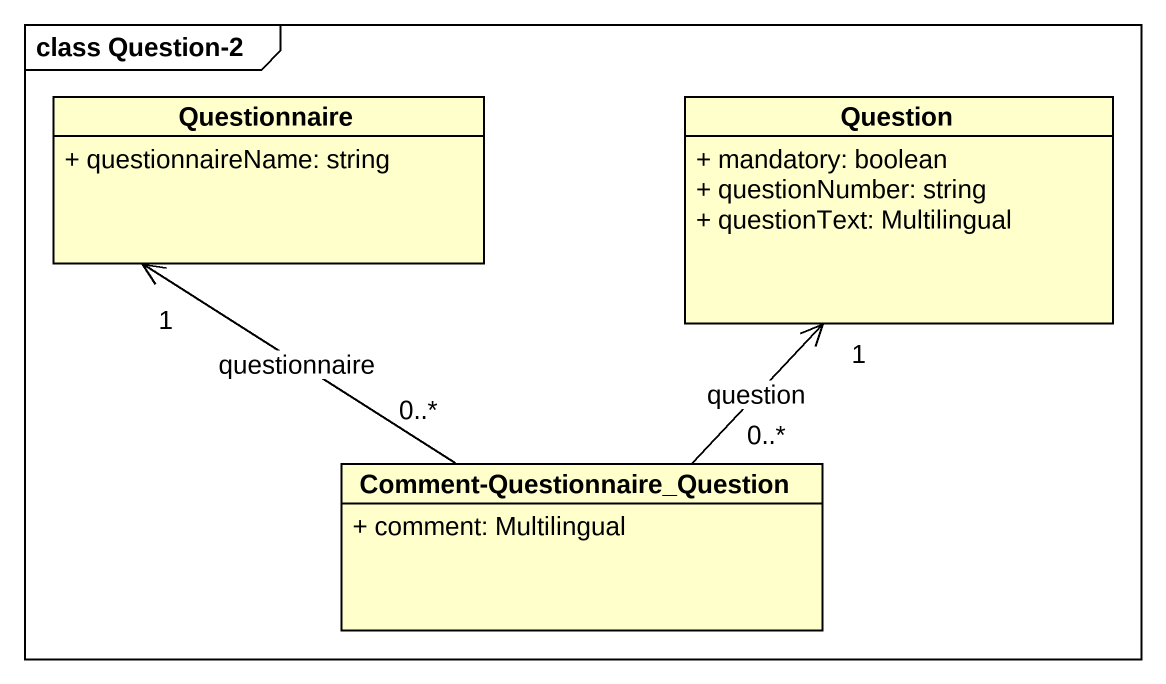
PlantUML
@startuml
mainframe class Question-2
hide circle
hide empty members
skinparam classAttributeIconSize 0
class Questionnaire {
  + questionnaireName: string
}
class Question {
  + mandatory: boolean
  + questionNumber: string
  + questionText: Multilingual
}
class "Comment-Questionnaire_Question" as Comment_Questionnaire {
  + comment: Multilingual
}
Comment_Questionnaire "0..*" -up-> "1" Questionnaire : questionnaire
Comment_Questionnaire "0..*" -up-> "1" Question : question
@enduml
